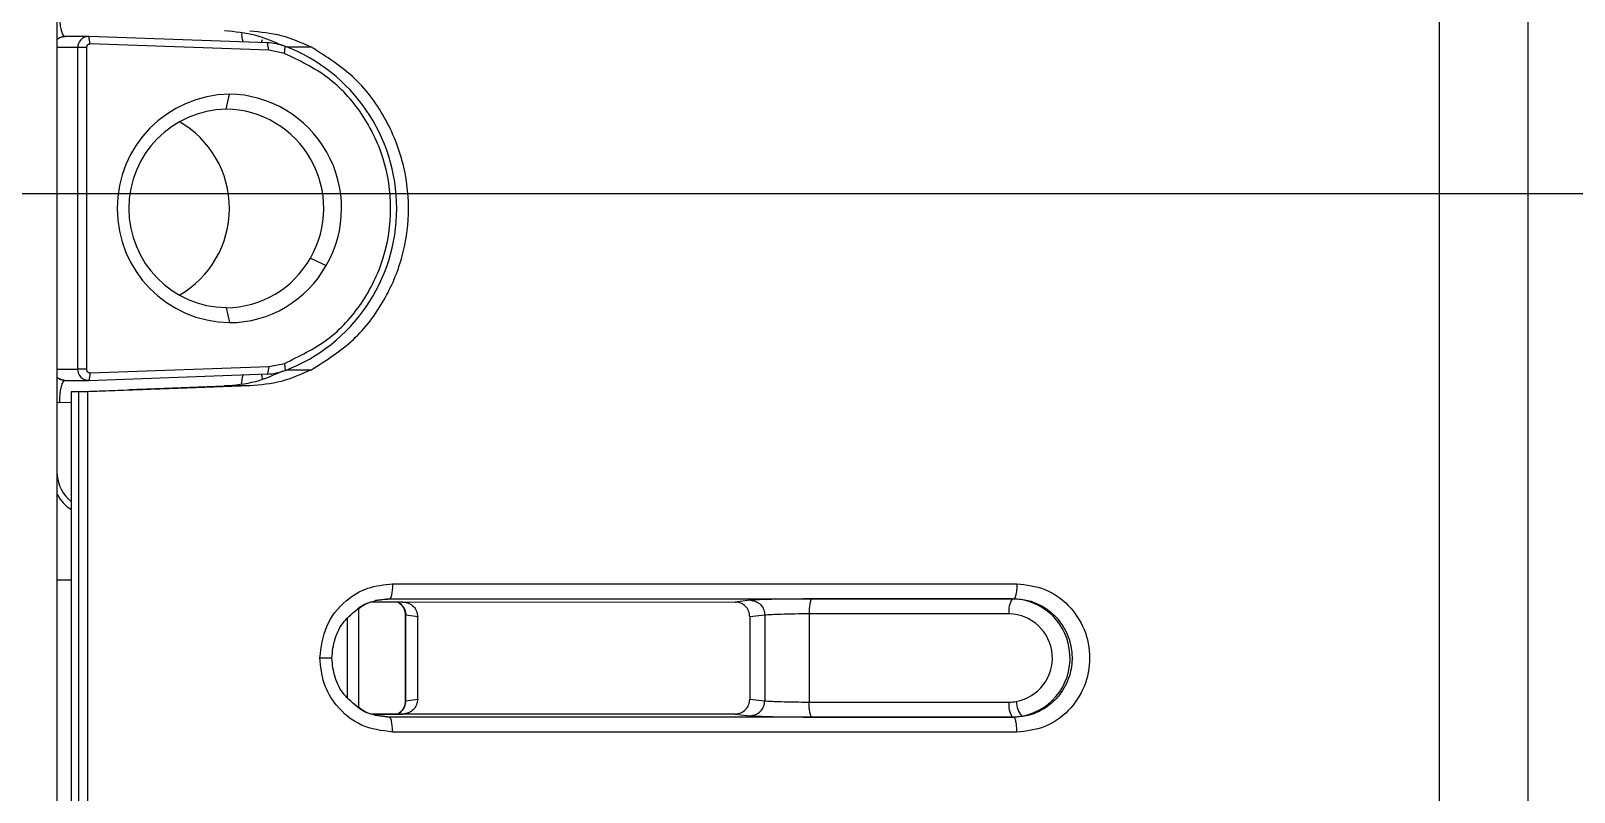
# Model space of a CAD drawing. Header units: millimetres. Extents: x 3916 to 10869, y 6515 to 11511.
# Drawn here: x 8071.98 to 8092.57, y 9537.8 to 9547.96 of the extents above; entities that cross this region are included whole.
import ezdxf

# ---------------------------------------------------------------- set-up
doc = ezdxf.new("R2010")
doc.units = ezdxf.units.MM
doc.header["$LTSCALE"] = 50
doc.linetypes.add('CENTERX2', pattern=[20.32, 12.7, -2.54, 2.54, -2.54])
doc.layers.add('CENTER_LINE', color=1, linetype='CENTERX2')

msp = doc.modelspace()

# ---------------------------------------------------------------- linework, layer by layer
at = {"color": 7, "linetype": 'Continuous', "lineweight": 25}
for p, q in [((8072.334, 9513.137), (8072.334, 9577.862)), ((8090.775, 9577.862), (8090.775, 9513.137)), ((8091.958, 9577.862), (8091.958, 9513.137)), ((8072.335, 9542.07), (8072.335, 9549.104)), ((8072.754, 9547.882), (8072.434, 9547.882)), ((8072.776, 9547.782), (8072.759, 9547.881)), ((8075.14, 9547.796), (8072.759, 9547.881)), ((8075.157, 9547.697), (8072.776, 9547.782)), ((8075.157, 9547.697), (8075.14, 9547.796)), ((8075.367, 9547.655), (8075.379, 9547.749)), ((8072.607, 9547.732), (8072.335, 9547.732)), ((8072.607, 9547.732), (8072.607, 9543.442)), ((8072.725, 9547.732), (8072.607, 9547.732)), ((8072.725, 9547.732), (8072.725, 9543.442)), ((8075.367, 9547.655), (8075.157, 9547.697)), ((8075.394, 9547.743), (8075.72, 9547.743)), ((8074.591, 9546.912), (8074.633, 9547.112)), ((8075.714, 9544.924), (8075.925, 9544.824)), ((8074.591, 9544.262), (8074.633, 9544.062)), ((8072.335, 9543.442), (8072.607, 9543.442)), ((8072.725, 9543.442), (8072.607, 9543.442)), ((8072.776, 9543.392), (8075.157, 9543.477)), ((8075.157, 9543.477), (8075.14, 9543.377)), ((8075.157, 9543.477), (8075.367, 9543.519)), ((8075.367, 9543.519), (8075.379, 9543.425)), ((8075.72, 9543.43), (8075.394, 9543.43)), ((8072.434, 9543.292), (8072.754, 9543.292)), ((8074.906, 9543.218), (8072.743, 9543.14)), ((8072.776, 9543.392), (8072.759, 9543.292)), ((8072.759, 9543.292), (8075.14, 9543.377)), ((8073.294, 9543.172), (8074.568, 9543.218)), ((8074.906, 9543.218), (8074.568, 9543.218)), ((8072.52, 9543.137), (8073.398, 9543.169)), ((8072.625, 9543.137), (8072.52, 9543.137)), ((8072.52, 9543.137), (8072.52, 9513.137)), ((8072.625, 9513.137), (8072.625, 9543.137)), ((8072.743, 9513.137), (8072.743, 9543.14)), ((8073.294, 9543.172), (8073.471, 9543.172)), ((8073.294, 9543.172), (8073.294, 9543.165)), ((8072.368, 9542.992), (8072.334, 9542.995)), ((8072.52, 9542.997), (8072.368, 9542.992)), ((8072.334, 9542.07), (8072.335, 9542.07)), ((8072.52, 9540.624), (8072.334, 9540.624)), ((8076.809, 9540.576), (8085.139, 9540.578)), ((8076.949, 9540.334), (8076.538, 9540.335)), ((8076.543, 9540.337), (8081.381, 9540.334)), ((8076.77, 9540.376), (8076.583, 9540.352)), ((8076.77, 9540.376), (8085.1, 9540.378)), ((8081.58, 9540.357), (8081.381, 9540.334)), ((8085.077, 9540.375), (8082.407, 9540.375)), ((8085.077, 9540.375), (8085.1, 9540.378)), ((8076.36, 9538.924), (8076.36, 9540.25)), ((8076.98, 9540.16), (8076.98, 9539.013)), ((8076.988, 9540.157), (8076.982, 9540.16)), ((8077.145, 9540.134), (8076.988, 9540.157)), ((8076.988, 9539.017), (8076.988, 9540.157)), ((8077.145, 9539.039), (8077.145, 9540.134)), ((8081.776, 9540.157), (8081.575, 9540.134)), ((8081.575, 9540.134), (8081.575, 9539.039)), ((8081.776, 9540.157), (8081.776, 9539.017)), ((8085.037, 9540.175), (8082.366, 9540.175)), ((8082.366, 9540.175), (8082.366, 9538.999)), ((8076.206, 9540.112), (8076.206, 9539.061)), ((8076.983, 9539.014), (8076.988, 9539.017)), ((8076.988, 9539.017), (8077.145, 9539.039)), ((8081.575, 9539.039), (8081.776, 9539.017)), ((8082.366, 9538.999), (8085.037, 9538.999)), ((8076.538, 9538.839), (8076.949, 9538.839)), ((8081.381, 9538.839), (8076.543, 9538.837)), ((8076.583, 9538.822), (8076.77, 9538.798)), ((8076.77, 9538.798), (8076.676, 9538.81)), ((8085.1, 9538.796), (8076.77, 9538.798)), ((8081.381, 9538.839), (8081.58, 9538.817)), ((8082.407, 9538.799), (8085.077, 9538.799)), ((8085.077, 9538.799), (8085.1, 9538.796)), ((8085.139, 9538.596), (8076.809, 9538.598))]:
    msp.add_line(p, q, dxfattribs=at)
for centre, radius, start, end in [((8072.755, 9547.733), 0.148, 88.6097, 180.6559), ((8075.112, 9547.029), 0.768, 69.635, 87.9453), ((8074.55, 9545.587), 2.316, 290.9856, 69.0144), ((8074.66, 9545.587), 1.525, 91.0187, 268.9813), ((8074.605, 9545.588), 1.525, 329.9576, 88.9522), ((8074.615, 9545.587), 1.325, 91.0187, 268.9813), ((8073.296, 9545.587), 1.337, 299.9192, 60.0808), ((8074.567, 9545.588), 1.325, 329.9576, 88.9522), ((8074.586, 9545.553), 1.291, 270.2451, 330.8572), ((8074.626, 9545.548), 1.486, 270.2451, 330.8572), ((8072.755, 9543.441), 0.148, 179.3441, 271.3903), ((8075.112, 9544.144), 0.768, 272.0547, 290.365), ((8072.837, 9542.068), 0.503, 183.2995, 231.0955), ((8072.852, 9542.061), 0.594, 209.2405, 236.0219), ((8085.322, 9540.221), 0.29, 147.929, 189.1716), ((8085.07, 9539.599), 0.776, 8.5968, 89.4953), ((8085.025, 9539.586), 0.589, 280.3401, 88.8727), ((8085.063, 9539.583), 0.786, 280.2937, 9.6618), ((8085.322, 9538.953), 0.29, 170.8284, 212.071), ((8085.037, 9539.562), 0.563, 270.0012, 279.626), ((8085.454, 9539.014), 0.323, 181.2267, 219.1349), ((8085.077, 9539.553), 0.754, 270.0012, 279.626)]:
    msp.add_arc(centre, radius, start, end, dxfattribs=at)
for points, knots in [([(8072.414, 9547.904), (8072.411, 9547.911), (8072.402, 9547.927), (8072.39, 9547.971), (8072.379, 9548.029), (8072.371, 9548.102), (8072.369, 9548.153), (8072.368, 9548.182)], [0, 0, 0, 0, 0.147659, 0.340511, 0.568839, 0.755042, 1, 1, 1, 1]), ([(8075.345, 9547.756), (8075.226, 9547.809), (8074.978, 9547.919), (8074.708, 9547.944), (8074.568, 9547.956)], [0, 0, 0, 0, 0.478688, 1, 1, 1, 1]), ([(8072.334, 9547.842), (8072.341, 9547.848), (8072.356, 9547.86), (8072.391, 9547.878), (8072.42, 9547.88), (8072.439, 9547.881)], [0, 0, 0, 0, 0.232562, 0.496933, 1, 1, 1, 1]), ([(8072.335, 9547.842), (8072.342, 9547.848), (8072.356, 9547.86), (8072.381, 9547.872), (8072.408, 9547.88), (8072.426, 9547.881), (8072.434, 9547.881)], [0, 0, 0, 0, 0.234178, 0.505131, 0.776084, 1, 1, 1, 1]), ([(8072.423, 9547.881), (8072.422, 9547.882), (8072.419, 9547.885), (8072.415, 9547.898), (8072.413, 9547.905)], [0, 0, 0, 0, 0.500416, 1, 1, 1, 1]), ([(8072.439, 9547.881), (8072.431, 9547.883), (8072.423, 9547.885), (8072.415, 9547.902), (8072.414, 9547.904)], [0, 0, 0, 0, 0.916266, 1, 1, 1, 1]), ([(8074.795, 9547.923), (8074.796, 9547.909), (8074.799, 9547.862), (8074.807, 9547.837), (8074.813, 9547.819)], [0, 0, 0, 0, 0.2839367, 1, 1, 1, 1]), ([(8075.068, 9547.838), (8075.066, 9547.829), (8075.062, 9547.812), (8075.062, 9547.803), (8075.063, 9547.799)], [0, 0, 0, 0, 0.538812, 1, 1, 1, 1]), ([(8075.72, 9543.43), (8075.919, 9543.555), (8076.304, 9543.797), (8076.71, 9544.336), (8076.954, 9544.914), (8077.046, 9545.526), (8076.985, 9546.156), (8076.746, 9546.782), (8076.328, 9547.358), (8075.926, 9547.613), (8075.72, 9547.743)], [0, 0, 0, 0, 0.133323, 0.258731, 0.376214, 0.485763, 0.604265, 0.729477, 0.861391, 1, 1, 1, 1]), ([(8072.439, 9543.292), (8072.42, 9543.294), (8072.391, 9543.296), (8072.356, 9543.314), (8072.341, 9543.326), (8072.334, 9543.332)], [0, 0, 0, 0, 0.503135, 0.767162, 1, 1, 1, 1]), ([(8072.335, 9543.332), (8072.342, 9543.326), (8072.356, 9543.314), (8072.381, 9543.301), (8072.408, 9543.293), (8072.426, 9543.293), (8072.434, 9543.293)], [0, 0, 0, 0, 0.2341776, 0.5051307, 0.7760838, 1, 1, 1, 1]), ([(8072.368, 9542.992), (8072.369, 9543.021), (8072.371, 9543.072), (8072.379, 9543.145), (8072.39, 9543.203), (8072.402, 9543.247), (8072.411, 9543.263), (8072.414, 9543.27)], [0, 0, 0, 0, 0.244927, 0.431134, 0.659477, 0.852334, 1, 1, 1, 1]), ([(8072.413, 9543.269), (8072.415, 9543.276), (8072.419, 9543.289), (8072.422, 9543.291), (8072.423, 9543.293)], [0, 0, 0, 0, 0.4995623, 1, 1, 1, 1]), ([(8072.414, 9543.27), (8072.415, 9543.271), (8072.423, 9543.288), (8072.431, 9543.29), (8072.439, 9543.292)], [0, 0, 0, 0, 0.083717, 1, 1, 1, 1]), ([(8074.568, 9543.218), (8074.708, 9543.23), (8074.978, 9543.254), (8075.226, 9543.365), (8075.345, 9543.418)], [0, 0, 0, 0, 0.521312, 1, 1, 1, 1]), ([(8074.823, 9543.366), (8074.82, 9543.363), (8074.81, 9543.355), (8074.799, 9543.311), (8074.796, 9543.264), (8074.795, 9543.251)], [0, 0, 0, 0, 0.2610283, 0.7901789, 1, 1, 1, 1]), ([(8075.063, 9543.375), (8075.063, 9543.361), (8075.063, 9543.345), (8075.07, 9543.316), (8075.071, 9543.313)], [0, 0, 0, 0, 0.872956, 1, 1, 1, 1]), ([(8072.743, 9543.14), (8072.735, 9543.14), (8072.72, 9543.14), (8072.697, 9543.139), (8072.677, 9543.138), (8072.655, 9543.138), (8072.635, 9543.137), (8072.628, 9543.137), (8072.625, 9543.137)], [0, 0, 0, 0, 0.154621, 0.300843, 0.438661, 0.568072, 0.800688, 1, 1, 1, 1]), ([(8073.471, 9543.172), (8073.473, 9543.172), (8073.475, 9543.172), (8073.46, 9543.171), (8073.434, 9543.17), (8073.41, 9543.169), (8073.398, 9543.169)], [0, 0, 0, 0, 0.248113, 0.500033, 0.749176, 1, 1, 1, 1]), ([(8075.84, 9539.587), (8075.859, 9539.732), (8075.895, 9540.022), (8076.155, 9540.347), (8076.474, 9540.541), (8076.697, 9540.564), (8076.809, 9540.576)], [0, 0, 0, 0, 0.2796281, 0.5592426, 0.779619, 1, 1, 1, 1]), ([(8085.139, 9540.578), (8085.266, 9540.563), (8085.52, 9540.533), (8085.843, 9540.304), (8086.059, 9539.976), (8086.135, 9539.587), (8086.059, 9539.197), (8085.843, 9538.87), (8085.52, 9538.641), (8085.266, 9538.611), (8085.139, 9538.596)], [0, 0, 0, 0, 0.125054, 0.250045, 0.375039, 0.500033, 0.625026, 0.750018, 0.875009, 1, 1, 1, 1]), ([(8076.346, 9540.241), (8076.37, 9540.258), (8076.442, 9540.309), (8076.586, 9540.361), (8076.708, 9540.371), (8076.77, 9540.376)], [0, 0, 0, 0, 0.190363, 0.583755, 1, 1, 1, 1]), ([(8076.347, 9540.245), (8076.348, 9540.246), (8076.41, 9540.305), (8076.496, 9540.328), (8076.58, 9540.351)], [0, 0, 0, 0, 0.015451, 1, 1, 1, 1]), ([(8076.875, 9540.337), (8076.895, 9540.325), (8076.937, 9540.301), (8076.98, 9540.235), (8076.986, 9540.183), (8076.988, 9540.157)], [0, 0, 0, 0, 0.306497, 0.653248, 1, 1, 1, 1]), ([(8076.876, 9540.335), (8076.881, 9540.332), (8076.895, 9540.325), (8076.919, 9540.305), (8076.944, 9540.277), (8076.964, 9540.242), (8076.978, 9540.202), (8076.979, 9540.174), (8076.98, 9540.16)], [0, 0, 0, 0, 0.102762, 0.272503, 0.445384, 0.62501, 0.810759, 1, 1, 1, 1]), ([(8076.949, 9540.334), (8076.975, 9540.331), (8077.026, 9540.325), (8077.091, 9540.279), (8077.136, 9540.213), (8077.142, 9540.16), (8077.145, 9540.134)], [0, 0, 0, 0, 0.250995, 0.500158, 0.751744, 1, 1, 1, 1]), ([(8081.575, 9540.134), (8081.572, 9540.16), (8081.567, 9540.213), (8081.522, 9540.279), (8081.457, 9540.325), (8081.406, 9540.331), (8081.381, 9540.334)], [0, 0, 0, 0, 0.248257, 0.499844, 0.749006, 1, 1, 1, 1]), ([(8082.407, 9540.375), (8082.305, 9540.374), (8082.102, 9540.374), (8081.841, 9540.369), (8081.659, 9540.363), (8081.607, 9540.359), (8081.58, 9540.357)], [0, 0, 0, 0, 0.280483, 0.559648, 0.779743, 1, 1, 1, 1]), ([(8085.1, 9540.378), (8085.163, 9540.373), (8085.284, 9540.365), (8085.452, 9540.299), (8085.592, 9540.206), (8085.734, 9540.06), (8085.845, 9539.855), (8085.888, 9539.596), (8085.851, 9539.333), (8085.74, 9539.121), (8085.597, 9538.972), (8085.455, 9538.877), (8085.286, 9538.81), (8085.163, 9538.801), (8085.1, 9538.796)], [0, 0, 0, 0, 0.077175, 0.150034, 0.218572, 0.282785, 0.397749, 0.495555, 0.596373, 0.71381, 0.779074, 0.84853, 0.922174, 1, 1, 1, 1]), ([(8076, 9539.587), (8076.008, 9539.674), (8076.026, 9539.848), (8076.151, 9540.083), (8076.282, 9540.191), (8076.347, 9540.245)], [0, 0, 0, 0, 0.336213, 0.671145, 1, 1, 1, 1]), ([(8082.366, 9540.175), (8082.303, 9540.175), (8082.175, 9540.174), (8081.998, 9540.17), (8081.881, 9540.165), (8081.81, 9540.161), (8081.788, 9540.158), (8081.776, 9540.157)], [0, 0, 0, 0, 0.242656, 0.499203, 0.712981, 0.847438, 1, 1, 1, 1]), ([(8076.809, 9538.598), (8076.667, 9538.617), (8076.383, 9538.654), (8076.064, 9538.919), (8075.874, 9539.245), (8075.852, 9539.473), (8075.84, 9539.587)], [0, 0, 0, 0, 0.279632, 0.559248, 0.779623, 1, 1, 1, 1]), ([(8075.84, 9539.587), (8075.868, 9539.587), (8075.924, 9539.587), (8075.976, 9539.587), (8075.999, 9539.587), (8075.998, 9539.587), (8075.998, 9539.587)], [0, 0, 0, 0, 0.33718, 0.674398, 0.940134, 1, 1, 1, 1]), ([(8076.347, 9538.929), (8076.282, 9538.983), (8076.151, 9539.091), (8076.026, 9539.326), (8076.008, 9539.5), (8076, 9539.587)], [0, 0, 0, 0, 0.328857, 0.66379, 1, 1, 1, 1]), ([(8076.676, 9538.81), (8076.645, 9538.813), (8076.555, 9538.821), (8076.442, 9538.865), (8076.37, 9538.916), (8076.346, 9538.933)], [0, 0, 0, 0, 0.2597724, 0.758569, 1, 1, 1, 1]), ([(8076.58, 9538.823), (8076.496, 9538.846), (8076.41, 9538.869), (8076.348, 9538.928), (8076.347, 9538.929)], [0, 0, 0, 0, 0.984525, 1, 1, 1, 1]), ([(8076.875, 9538.837), (8076.895, 9538.849), (8076.937, 9538.873), (8076.98, 9538.939), (8076.986, 9538.991), (8076.988, 9539.017)], [0, 0, 0, 0, 0.306497, 0.653248, 1, 1, 1, 1]), ([(8076.98, 9539.014), (8076.977, 9538.987), (8076.973, 9538.949), (8076.949, 9538.904), (8076.919, 9538.867), (8076.894, 9538.85), (8076.877, 9538.839)], [0, 0, 0, 0, 0.342501, 0.510416, 0.676895, 1, 1, 1, 1]), ([(8077.145, 9539.039), (8077.142, 9539.013), (8077.136, 9538.961), (8077.091, 9538.895), (8077.026, 9538.849), (8076.975, 9538.842), (8076.949, 9538.839)], [0, 0, 0, 0, 0.248257, 0.499844, 0.749006, 1, 1, 1, 1]), ([(8081.381, 9538.839), (8081.406, 9538.842), (8081.457, 9538.849), (8081.522, 9538.895), (8081.567, 9538.961), (8081.572, 9539.013), (8081.575, 9539.039)], [0, 0, 0, 0, 0.250995, 0.500158, 0.751744, 1, 1, 1, 1]), ([(8081.776, 9539.017), (8081.788, 9539.015), (8081.81, 9539.013), (8081.881, 9539.008), (8081.998, 9539.004), (8082.175, 9539), (8082.303, 9538.999), (8082.366, 9538.999)], [0, 0, 0, 0, 0.152536, 0.286985, 0.500797, 0.757323, 1, 1, 1, 1]), ([(8081.58, 9538.817), (8081.617, 9538.814), (8081.689, 9538.809), (8081.918, 9538.803), (8082.169, 9538.8), (8082.327, 9538.799), (8082.407, 9538.799)], [0, 0, 0, 0, 0.280479, 0.559642, 0.779739, 1, 1, 1, 1])]:
    msp.add_open_spline(points, degree=3, knots=knots, dxfattribs=at)
for points in [[(8074.906, 9547.956), (8075.048, 9547.943), (8075.33, 9547.917), (8075.59, 9547.801), (8075.72, 9547.743)], [(8072.776, 9547.782), (8072.773, 9547.781), (8072.766, 9547.781), (8072.757, 9547.779), (8072.748, 9547.774), (8072.74, 9547.768), (8072.734, 9547.76), (8072.729, 9547.751), (8072.726, 9547.742), (8072.726, 9547.735), (8072.725, 9547.732)], [(8075.367, 9543.519), (8075.566, 9543.614), (8075.965, 9543.804), (8076.422, 9544.307), (8076.717, 9544.914), (8076.818, 9545.587), (8076.717, 9546.26), (8076.422, 9546.867), (8075.965, 9547.369), (8075.566, 9547.56), (8075.367, 9547.655)], [(8072.725, 9543.442), (8072.726, 9543.439), (8072.726, 9543.432), (8072.729, 9543.423), (8072.734, 9543.414), (8072.74, 9543.406), (8072.748, 9543.4), (8072.757, 9543.395), (8072.766, 9543.393), (8072.773, 9543.392), (8072.776, 9543.392)], [(8075.72, 9543.43), (8075.59, 9543.372), (8075.33, 9543.256), (8075.048, 9543.231), (8074.906, 9543.218)], [(8076.809, 9540.576), (8076.809, 9540.55), (8076.807, 9540.498), (8076.798, 9540.433), (8076.786, 9540.386), (8076.775, 9540.379), (8076.77, 9540.376)], [(8085.139, 9540.578), (8085.138, 9540.552), (8085.137, 9540.5), (8085.128, 9540.435), (8085.115, 9540.388), (8085.105, 9540.381), (8085.1, 9540.378)], [(8081.58, 9540.357), (8081.606, 9540.354), (8081.657, 9540.348), (8081.721, 9540.302), (8081.767, 9540.236), (8081.773, 9540.183), (8081.776, 9540.157)], [(8082.407, 9540.375), (8082.401, 9540.371), (8082.391, 9540.364), (8082.377, 9540.318), (8082.368, 9540.252), (8082.367, 9540.201), (8082.366, 9540.175)], [(8081.58, 9538.817), (8081.606, 9538.82), (8081.657, 9538.826), (8081.721, 9538.872), (8081.767, 9538.938), (8081.773, 9538.991), (8081.776, 9539.017)], [(8082.407, 9538.799), (8082.401, 9538.803), (8082.391, 9538.81), (8082.377, 9538.856), (8082.368, 9538.922), (8082.367, 9538.973), (8082.366, 9538.999)], [(8076.809, 9538.598), (8076.809, 9538.624), (8076.807, 9538.676), (8076.798, 9538.741), (8076.786, 9538.787), (8076.775, 9538.795), (8076.77, 9538.798)], [(8085.139, 9538.596), (8085.138, 9538.622), (8085.137, 9538.674), (8085.128, 9538.739), (8085.115, 9538.785), (8085.105, 9538.793), (8085.1, 9538.796)]]:
    msp.add_open_spline(points, degree=3, dxfattribs=at)
at = {"layer": 'CENTER_LINE'}
msp.add_line((5238.103, 9545.787), (10051.663, 9545.787), dxfattribs=at)

doc.saveas('drawing.dxf')
